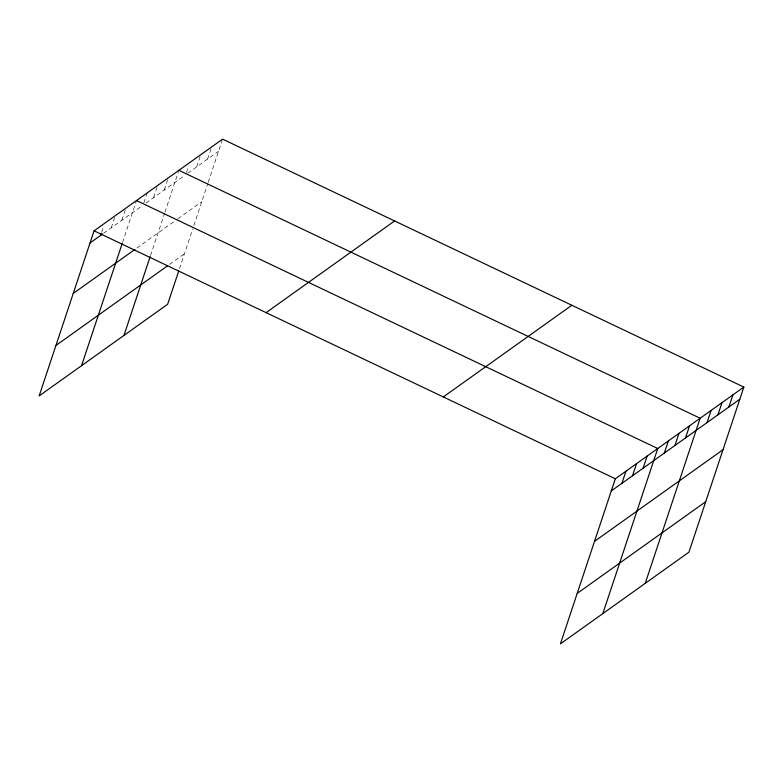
<?xml version="1.0" encoding="UTF-8"?>
<svg xmlns="http://www.w3.org/2000/svg" width="783" height="783" viewBox="0 0 783 783"><rect width="100%" height="100%" fill="white"/><g stroke="black" fill="none" stroke-linecap="round" stroke-linejoin="round"><path stroke-width="0.59" stroke-dasharray="3.92 2.94" d="M101.741 232.091L103.571 226.571M111.235 227.833L114.905 216.803M121.845 220.268L125.515 209.237M122.52 242.534L136.477 200.565M143.778 202.934L147.087 193M153.644 197.58L157.686 185.444M164.244 190.015L168.286 177.878M150.542 255.532L164.547 213.426M164.929 212.271L178.524 171.418M186.511 172.446L188.713 165.83M196.699 166.857L200.37 155.827M207.622 159.066L211.293 148.036M179.493 268.667L192.726 228.881M193.851 225.494L207.857 183.398M208.239 182.253L222.215 140.245M103.522 233.334L142.085 205.831M145.932 203.081L184.778 175.363M187.763 173.239L218.545 151.276M136.859 248.054L176.929 219.465M177.917 218.76L201.75 201.75M169.559 264.39L184.455 253.761"/><path stroke-width="1.17" d="M743.85 387.076L615.34 478.765L560.413 643.861L688.932 552.172L743.85 387.076L222.587 139.139L94.068 230.828L39.15 395.924L167.66 304.235L178.73 270.967M100.635 235.399L101.369 233.187M81.559 365.661L122.138 243.679M123.968 335.408L150.16 256.667M621.898 483.336L625.94 471.2M632.507 475.77L636.54 463.634M643.107 468.214L647.14 456.068M602.822 613.608L657.749 448.512L136.477 200.565M664.307 453.083L668.349 440.946M674.917 445.517L678.949 433.381M685.516 437.951L689.549 425.815M645.231 583.345L700.159 418.249L178.886 170.312M707.039 422.595L711.081 410.458M717.962 414.804L722.004 402.668M728.885 407.013L732.927 394.867M90.035 242.965L102.563 234.019M73.24 293.439L134.93 249.425M55.945 345.45L167.572 265.799M266.093 312.642L394.603 220.953M443.315 396.942L571.835 305.253M611.298 490.902L739.808 399.213M594.512 541.376L723.022 449.696M577.208 593.387L705.718 501.697M94.068 230.828L615.34 478.765"/></g></svg>
